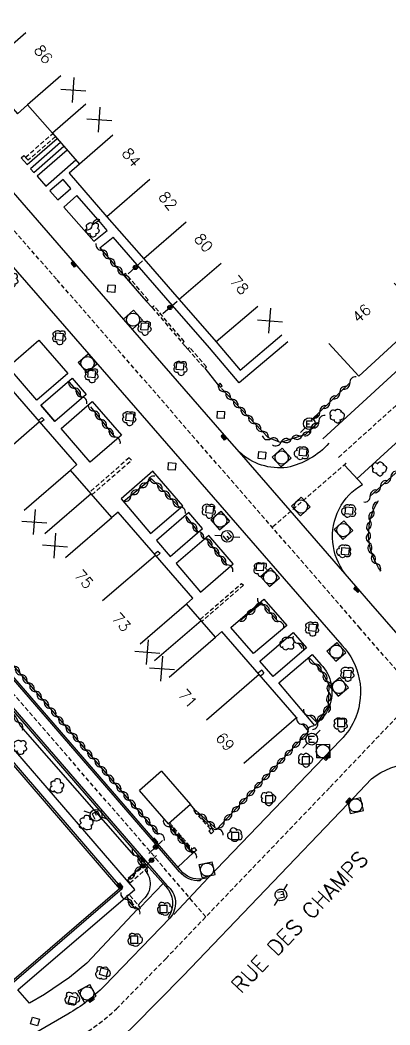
# Model space of a CAD drawing. Extents: x 154000 to 155000, y 119999 to 121001.
# Drawn here: x 154777 to 154818.8, y 120808.5 to 120922.2 of the extents above; entities that cross this region are included whole.
import ezdxf
from ezdxf.enums import TextEntityAlignment as Align

# ---------------------------------------------------------------- set-up
doc = ezdxf.new("R2010")
doc.units = 0
doc.header["$MEASUREMENT"] = 0
doc.linetypes.add('DASHED', pattern=[0.75, 0.5, -0.25])
doc.layers.get('0').update_dxf_attribs({"linetype": 'CONTINUOUS'})
for name, color, linetype in [('W0001', 6, 'DASHED'), ('W0008', 7, 'CONTINUOUS'), ('W0100', 7, 'CONTINUOUS'), ('W0112', 1, 'DASHED'), ('W0300', 7, 'CONTINUOUS'), ('W0310', 3, 'CONTINUOUS'), ('W0322', 7, 'CONTINUOUS'), ('W0334', 7, 'CONTINUOUS'), ('W0400', 7, 'CONTINUOUS'), ('W0420', 7, 'CONTINUOUS'), ('W0471', 7, 'CONTINUOUS'), ('W0989', 7, 'CONTINUOUS'), ('W0991', 7, 'CONTINUOUS'), ('W1102', 7, 'CONTINUOUS')]:
    doc.layers.add(name, color=color, linetype=linetype)
doc.styles.get("Standard").update_dxf_attribs({"font": 'romans.shx'})

# ---------------------------------------------------------------- blocks, each defined once
blk = doc.blocks.new('T471')
for p, q in [((-0.333334, 0.333334), (-0.333334, -0.333334)), ((-0.333334, 0.333334), (0.333334, 0.333334)), ((-0.333334, 0), (0, 0)), ((0.500001, 0.500001), (1.000002, 1.000002)), ((-0.500001, -0.500001), (-1.000002, -1.000002)), ((-0.333334, -0.333334), (0.333334, -0.333334))]:
    blk.add_line(p, q)
blk.add_ellipse((0, 0), major_axis=(0.471405, 0.471405), ratio=1, start_param=5.4977871438, end_param=11.780972451)
blk = doc.blocks.new('T300')
for p, q in [((-0.8, 0.51), (-0.86, 0.34)), ((-0.86, 0.34), (-0.86, 0.17)), ((-0.86, 0.17), (-0.74, 0.06)), ((-0.69, 0.63), (-0.8, 0.51)), ((-0.8, -0.06), (-0.74, 0.06)), ((-0.74, 0.06), (-0.69, 0.11)), ((-0.57, 0.69), (-0.69, 0.63)), ((-0.46, 0.69), (-0.57, 0.69)), ((-0.29, 0.63), (-0.46, 0.69)), ((-0.29, 0.63), (-0.17, 0.74)), ((-0.23, 0.57), (-0.29, 0.63)), ((-0.17, 0.74), (-0.06, 0.8)), ((-0.06, 0.8), (0.06, 0.8)), ((0.06, 0.8), (0.23, 0.74)), ((0.23, 0.74), (0.34, 0.63)), ((0.34, 0.63), (0.4, 0.51)), ((0.46, 0.46), (0.34, 0.46)), ((0.4, 0.51), (0.4, 0.46)), ((0.57, 0.4), (0.46, 0.46)), ((0.57, 0.4), (0.69, 0.29)), ((0.69, 0.29), (0.74, 0.17)), ((0.74, 0.06), (0.69, -0.17)), ((0.74, 0.17), (0.74, 0.06)), ((-0.8, -0.17), (-0.8, -0.06)), ((-0.8, -0.23), (-0.8, -0.17)), ((-0.74, -0.34), (-0.8, -0.23)), ((-0.69, -0.4), (-0.74, -0.34)), ((-0.51, -0.46), (-0.69, -0.4)), ((-0.4, -0.46), (-0.51, -0.46)), ((-0.4, -0.46), (-0.34, -0.46)), ((-0.34, -0.46), (-0.34, -0.4)), ((-0.34, -0.51), (-0.34, -0.46)), ((-0.29, -0.63), (-0.34, -0.51)), ((-0.17, -0.74), (-0.29, -0.63)), ((-0.06, -0.8), (-0.17, -0.74)), ((0.06, -0.8), (-0.06, -0.8)), ((0.17, -0.74), (0.06, -0.8)), ((0.23, -0.69), (0.17, -0.74)), ((0.29, -0.46), (0.23, -0.46)), ((0.29, -0.63), (0.23, -0.69)), ((0.46, -0.4), (0.29, -0.46)), ((0.34, -0.51), (0.29, -0.63)), ((0.34, -0.51), (0.34, -0.46)), ((0.57, -0.34), (0.46, -0.4)), ((0.63, -0.29), (0.57, -0.34)), ((0.69, -0.17), (0.63, -0.29))]:
    blk.add_line(p, q)
blk = doc.blocks.new('t310o')
at = {"color": 0, "linetype": 'Continuous'}
for centre, start, end in [((-0.5, 0.38), 216.8699, 323.1304), ((0.5, -0.37), 36.8699, 143.1303)]:
    blk.add_arc(centre, 0.625, start, end, dxfattribs=at)
blk = doc.blocks.new('t991o')
at = {"color": 0, "linetype": 'Continuous'}
for p, q in [((-1, 1), (1, -1)), ((-1, -1), (1, 1))]:
    blk.add_line(p, q, dxfattribs=at)
blk = doc.blocks.new('t322o')
at = {"color": 0, "linetype": 'Continuous'}
for radius in [0.25, 0.15]:
    blk.add_circle((0, 0), radius, dxfattribs=at)
blk = doc.blocks.new('T420')
for p, q in [((0.75, 0.75), (-0.75, 0.75)), ((-0.75, 0.75), (-0.75, -0.75)), ((0.75, 0.75), (0.75, -0.75)), ((0.75, -0.75), (-0.75, -0.75))]:
    blk.add_line(p, q)
blk.add_ellipse((0, 0), major_axis=(-0.53, 0.53), ratio=1, start_param=3.926991, end_param=10.210176)
blk = doc.blocks.new('T400')
for p, q in [((-0.15, 0.3), (0.15, 0.3)), ((-0.15, -0.25), (-0.15, 0.3)), ((-0.15, 0.15), (0.15, 0.15)), ((-0.15, 0), (0.15, 0)), ((0.15, 0.3), (0.15, -0.25)), ((-0.15, -0.15), (0.15, -0.15)), ((-0.15, -0.25), (-0.15, -0.3)), ((-0.15, -0.3), (0.15, -0.3)), ((0.15, -0.3), (0.15, -0.25))]:
    blk.add_line(p, q)

msp = doc.modelspace()

# ---------------------------------------------------------------- linework, layer by layer
at = {"layer": 'W0001', "flags": 128}
for points in [[(154812.99, 120872.73), (154859.71, 120914.95), (154877.54, 120931.89), (154896.23, 120948.92), (154899.5, 120952.42), (154901.37, 120955.69), (154903.47, 120960.82), (154906.97, 120972.72), (154910.49, 120985.94), (154914.6, 121000)], [(154813.86, 120872.08), (154805.5, 120864.82)]]:
    msp.add_lwpolyline(points, dxfattribs=at)
at = {"layer": 'W0001'}
for points in [[(154862.61, 120798.98), (154827.9, 120838.97), (154815.46, 120853.35, 0.000489), (154815.45, 120853.36), (154781.13, 120892.9), (154764.5, 120911.97), (154757.47, 120920.09, 0.093552), (154751.78, 120924.44, 0.292562), (154740.14, 120921.17), (154728.92, 120908.31), (154715.74, 120893.27), (154709.84, 120886.49), (154675.18, 120846.98), (154640.54, 120807.37), (154606.84, 120768.94), (154593.5, 120753.49, 0.109931)], [(154430.23, 120593.95), (154434.59, 120598.34, -0.021075), (154449.16, 120612.73, -0.046344), (154467.4, 120626.63, -0.088592), (154495.42, 120639.63, -0.060159), (154524.05, 120642.92, -0.020014), (154555.72, 120642.08, -0.000626), (154581.06, 120641.34, 0.227227), (154596.02, 120647.53, -0.000301), (154657.42, 120712.29, -0.005886), (154668.59, 120724.06, -0.001405), (154698.52, 120755.84, -0.085105), (154710.91, 120765.34, 0.003961), (154738.96, 120781.47, 0.001192), (154762.56, 120795.05), (154782.76, 120806.68, 0.06725), (154787.92, 120810.35), (154793.47, 120816.02), (154812.05, 120835.44), (154821.95, 120845.85)]]:
    msp.add_lwpolyline(points, format="xyb", dxfattribs=at)
at = {"layer": 'W0001', "flags": 128}
msp.add_lwpolyline([(154798, 120820.76), (154791.08, 120828.86), (154766.83, 120856.9), (154765.62, 120858.28), (154764.38, 120859.74), (154759.92, 120864.54), (154737, 120888.04, -0.270037), (154735.76, 120892.36, 0.271161), (154734.58, 120896.49, 0.270037), (154730.47, 120897.78, -0.270037), (154726.18, 120899.13), (154723.39, 120902, -0.120853)], format="xyb", dxfattribs=at)
at = {"layer": 'W0008'}
for points in [[(154811.91, 120874.33, -0.158468), (154807.18, 120871.6, -0.221038), (154801.81, 120873.31), (154799.84, 120875.55), (154782.96, 120895.02), (154767.08, 120913.25), (154767.08, 120913.25), (154757.55, 120924.27, -0.054398), (154753.82, 120929.09, -0.126661), (154750.19, 120940.97), (154747.44, 120970.76), (154745.86, 120987.47, -0.154808), (154746.42, 120992.43, -0.281231), (154753.31, 120997.2), (154761.79, 120998.16), (154771.63, 120999.23), (154780.54, 121000)], [(154762.39, 120910.13), (154779.02, 120891.06), (154813.37, 120851.49, -0.291381), (154814.93, 120843.35, -0.100087), (154813.23, 120840.75), (154798.27, 120825.17), (154797.44, 120825), (154797.38, 120824.82, -0.233317), (154795.02, 120825.86), (154791.88, 120829.54), (154767.62, 120857.58)], [(154811.73, 120764.43), (154817.02, 120768.41), (154853.18, 120795.9, -0.242103), (154859.74, 120796.81), (154860.14, 120797.1), (154864.89, 120800.71), (154854.34, 120812.84), (154834.09, 120836.13), (154816.65, 120856.22), (154814.94, 120858.15), (154813.73, 120859.57, -0.284805), (154813.05, 120866.88, -0.148873), (154815.68, 120869.66)], [(154667.67, 120689.64), (154657.36, 120697.7), (154657.65, 120698.05, -0.394538), (154658.1, 120708.98, 0.000727), (154694.03, 120747.08, -0.032407), (154704.86, 120758.09, -0.032607), (154710.88, 120762.11), (154722.35, 120768.74, -0.00071), (154755.35, 120787.72), (154768.35, 120795.19), (154784.09, 120804.25, 0.067356), (154789.85, 120808.38), (154795.45, 120814.1), (154814.05, 120833.53), (154816.72, 120836.35, -0.321256), (154826.06, 120836.88), (154850.95, 120808.2, -0.129619), (154851.75, 120805.5), (154852.25, 120805.55, -0.256682), (154849.61, 120798.84), (154817.47, 120774.48), (154809.52, 120768.4)]]:
    msp.add_lwpolyline(points, format="xyb", dxfattribs=at)
at = {"layer": 'W0008', "flags": 128}
for points in [[(154910.19, 121000), (154910.32, 120997.84, -0.030855), (154910.38, 120996.2, -0.030855), (154910.23, 120994.56, -0.021708), (154910.01, 120993.42, -0.021708), (154909.68, 120992.31), (154900.4, 120960.74, -0.041765), (154899.32, 120957.76, -0.041765), (154897.75, 120955, -0.03927), (154895.88, 120952.67, -0.03927), (154893.66, 120950.67), (154870.13, 120928.96), (154811.22, 120874.84)], [(154815.07, 120870.3), (154830.37, 120884.33), (154873.87, 120924.29), (154896.37, 120944.98, 0.051523), (154900.35, 120948.53, 0.051523), (154903.51, 120952.82, 0.035141), (154905.13, 120956.08, 0.035141), (154906.29, 120959.54), (154915.61, 120991.48), (154918.11, 121000)]]:
    msp.add_lwpolyline(points, format="xyb", dxfattribs=at)
at = {"layer": 'W0008'}
msp.add_lwpolyline([(154768.17, 120853.68), (154791.19, 120827.08), (154793.6, 120824.32, -0.425976), (154793.93, 120820.59), (154786.52, 120812.92, -0.065586), (154782.43, 120809.76), (154769.93, 120802.51, -0.479692), (154765.96, 120804.01), (154755.39, 120822.47), (154749.19, 120833.23), (154748.41, 120834.6, -0.304901), (154749.85, 120842.58), (154762.32, 120856.73, -0.374072), (154765.71, 120856.45, -0.022983)], format="xyb", close=True, dxfattribs=at)
at = {"layer": 'W0100'}
for points in [[(154764.98, 120925.04), (154768.23, 120921.33), (154772.6, 120916.33), (154776.72, 120911.61), (154777.87, 120912.62), (154780.69, 120909.39), (154783.73, 120905.9), (154782.57, 120904.88), (154786.84, 120899.96), (154791.01, 120895.18), (154795.01, 120890.58), (154799.17, 120885.79), (154801.89, 120882.59), (154806.6, 120886.59)], [(154802.3, 120838.14), (154808.26, 120843.31), (154799.82, 120853.04), (154799.09, 120852.41), (154795.82, 120856.17), (154796.55, 120856.8), (154792.31, 120861.68), (154788.1, 120866.55), (154787.38, 120865.92), (154782.72, 120871.29), (154783.44, 120871.91), (154779.22, 120876.78), (154775, 120881.65), (154774.28, 120881.02), (154769.4, 120886.65), (154770.12, 120887.27), (154765.91, 120892.14), (154761.69, 120897.02), (154755.73, 120891.86)], [(154792.98, 120837.23), (154796.27, 120833.46), (154793.79, 120831.29), (154790.5, 120835.06)], [(154792.98, 120837.23), (154790.5, 120835.06)]]:
    msp.add_lwpolyline(points, dxfattribs=at)
at = {"layer": 'W0100', "flags": 128}
msp.add_lwpolyline([(154819.29, 120892.43), (154822.68, 120888.75), (154815.29, 120881.93), (154811.9, 120885.61)], dxfattribs=at)
at = {"layer": 'W0112'}
for points in [[(154781.01, 120909.03), (154777.93, 120906.34), (154777.64, 120906.68), (154780.71, 120909.37)], [(154779.12, 120876.9), (154779.5, 120877.24), (154779.74, 120876.99), (154779.34, 120876.64)], [(154785.13, 120868.51), (154789.6, 120872.4), (154789.34, 120872.69), (154784.87, 120868.81)], [(154792.2, 120861.81), (154792.59, 120862.14), (154792.83, 120861.89), (154792.43, 120861.54)], [(154797.35, 120854.41), (154802.03, 120858.47), (154802.26, 120858.27), (154797.55, 120854.18)], [(154804.18, 120848.01), (154804.6, 120848.37), (154804.32, 120848.67), (154803.91, 120848.32)], [(154793.9, 120831.39), (154796.48, 120828.42), (154796.7, 120828.59), (154796.95, 120828.28), (154796.62, 120828.02), (154793.79, 120831.29)]]:
    msp.add_lwpolyline(points, dxfattribs=at)
for points in [[(154791.48, 120890.56), (154788.94, 120893.54), (154788.73, 120893.37), (154791.27, 120890.39)], [(154795.57, 120885.84), (154792.13, 120889.85), (154791.93, 120889.68), (154795.37, 120885.67)], [(154795.96, 120884.98), (154797.88, 120882.81), (154798.09, 120882.99), (154796.16, 120885.16)], [(154799.86, 120880.84), (154799.64, 120881.11), (154799.43, 120880.94), (154799.66, 120880.67)], [(154796.68, 120832.72), (154798.54, 120830.65), (154798.34, 120830.44), (154798.62, 120830.16), (154798.92, 120830.45), (154796.79, 120832.82)], [(154789.41, 120824.59), (154791.51, 120826.38), (154791.25, 120826.69), (154789.14, 120824.9)]]:
    msp.add_lwpolyline(points, close=True, dxfattribs=at)
at = {"layer": 'W0112', "flags": 128}
msp.add_lwpolyline([(154789.05, 120823.06), (154790.37, 120821.52), (154790.64, 120821.76), (154789.33, 120823.29)], close=True, dxfattribs=at)
at = {"layer": 'W0310'}
for points in [[(154785.21, 120899.06), (154786.04, 120899.59)], [(154788.73, 120893.37), (154786.12, 120896.34)], [(154783.96, 120879.58), (154783.39, 120880.34), (154782.59, 120881.23)], [(154810.76, 120876.77), (154809.27, 120875.31), (154806.43, 120874.43), (154805.08, 120874.93), (154799.79, 120880.51)], [(154787.71, 120875.04), (154785, 120878.44)], [(154795, 120867.12), (154791.88, 120870.31), (154788.74, 120867.76)], [(154797.15, 120864.31), (154795.86, 120866)], [(154800.42, 120860.57), (154798.08, 120863.5)], [(154792.67, 120830.16), (154769.12, 120857.44)], [(154806.16, 120854.17), (154804.33, 120856.25), (154801.94, 120854.3)], [(154768.11, 120853.36), (154776.55, 120843.35), (154777.06, 120842.32)], [(154808.44, 120851.7), (154808.88, 120851.1)], [(154809.74, 120843.54), (154810.59, 120842.71), (154811.85, 120844.55), (154811.95, 120847), (154811.1, 120848.56), (154809.73, 120849.98)], [(154808.91, 120842.54), (154809.61, 120841.72), (154799.24, 120830.66), (154796.89, 120832.8)], [(154793.86, 120830.98), (154796.45, 120827.97)], [(154790.22, 120827.64), (154790.89, 120826.52), (154789.25, 120825.09)], [(154789.07, 120822.76), (154790.07, 120821.62)]]:
    msp.add_lwpolyline(points, dxfattribs=at)
at = {"layer": 'W0310', "flags": 128}
for points in [[(154814.26, 120881.15), (154809.91, 120876.96)], [(154816.58, 120868.36), (154823.44, 120874.61)]]:
    msp.add_lwpolyline(points, dxfattribs=at)
msp.add_lwpolyline([(154817.8, 120859.85, -0.284805), (154817.12, 120867.17, -0.030824), (154817.52, 120867.86)], format="xyb", dxfattribs=at)
at = {"layer": 'W0322'}
for points in [[(154790.85, 120894.95), (154789.25, 120893.49)], [(154793.13, 120889.01), (154794.78, 120890.4)], [(154793.1, 120829.38), (154791.58, 120827.93)], [(154792.43, 120827.7), (154791.31, 120826.62)]]:
    msp.add_lwpolyline(points, dxfattribs=at)
at = {"layer": 'W0334'}
for points in [[(154777.14, 120906.61), (154777.81, 120905.85), (154781.2, 120908.81)], [(154779.96, 120908.71), (154779.94, 120908.73)], [(154781.6, 120908.35), (154778.2, 120905.39), (154778.58, 120904.97), (154781.97, 120907.93)], [(154777.14, 120906.61), (154777.43, 120906.87), (154777.81, 120906.48)], [(154782.34, 120907.5), (154778.95, 120904.54), (154779.92, 120903.43), (154783.31, 120906.38)], [(154786.02, 120896.42), (154787.54, 120897.64)], [(154807.25, 120885.82), (154801.77, 120881.18), (154798.41, 120885.13), (154794.25, 120889.93), (154790.25, 120894.53), (154787.54, 120897.64)], [(154786.02, 120896.42), (154791.27, 120890.39), (154791.93, 120889.68)], [(154795.96, 120884.98), (154795.37, 120885.67)], [(154813.73, 120859.57), (154801.81, 120873.31)], [(154815.68, 120869.66), (154813.67, 120871.87), (154813.87, 120872.07)], [(154807.85, 120852.92), (154809.36, 120851.19), (154805.62, 120847.94), (154804.12, 120849.69), (154807.86, 120852.93)], [(154790.29, 120821.62), (154784.56, 120815.5), (154782.61, 120813.89), (154779.78, 120811.96), (154778.08, 120811), (154776.76, 120812.51), (154789.99, 120823.86), (154767.54, 120849.86), (154751.58, 120835.75), (154751.81, 120835.38), (154753.23, 120833.77)], [(154777.06, 120842.32), (154789.89, 120827.69)], [(154796.79, 120832.82), (154796.27, 120833.46)], [(154794.84, 120826.37), (154796.62, 120828.02)], [(154798.27, 120825.17), (154794.39, 120821.04)], [(154790.59, 120821.82), (154793.18, 120824.52)]]:
    msp.add_lwpolyline(points, dxfattribs=at)
for points in [[(154782.75, 120903.14), (154781.88, 120904.15), (154780.4, 120902.87), (154781.28, 120901.86)], [(154786.87, 120898.41), (154786.09, 120899.31), (154783.45, 120902.34), (154781.97, 120901.05), (154785.35, 120897.19)], [(154779.15, 120885.98), (154782.42, 120882.22), (154778.92, 120879.19), (154775.69, 120882.98)], [(154782.89, 120881.68), (154784.48, 120879.85), (154780.96, 120876.8), (154779.38, 120878.65)], [(154785.18, 120879.04), (154788.47, 120875.25), (154784.94, 120872.2), (154781.66, 120875.99)], [(154804.57, 120856.71), (154807.15, 120853.73), (154803.4, 120850.54), (154800.83, 120853.48)], [(154767.54, 120848.35), (154788.57, 120823.92), (154773.87, 120811.28), (154752.82, 120835.74), (154766.42, 120847.53)], [(154767.51, 120848.04), (154788.25, 120823.94), (154773.9, 120811.6), (154753.14, 120835.72), (154766.56, 120847.36)]]:
    msp.add_lwpolyline(points, close=True, dxfattribs=at)
at = {"layer": 'W0334', "flags": 128}
msp.add_lwpolyline([(154797.56, 120825.03, -0.251842), (154795.17, 120825.99), (154792.02, 120829.66), (154767.76, 120857.71), (154766.57, 120859.09), (154765.31, 120860.57), (154760.82, 120865.39), (154748.18, 120878.35, -0.072239), (154748.22, 120878.77, 0.00021), (154748.55, 120880.21, 0.215521), (154747.8, 120883.2), (154742.12, 120889.98), (154732.12, 120901.72)], format="xyb", dxfattribs=at)
for points in [[(154787.71, 120891.4), (154786.91, 120891.46), (154786.97, 120892.26), (154787.76, 120892.2)], [(154791.46, 120887.12), (154790.66, 120887.17), (154790.72, 120887.97), (154791.52, 120887.91)], [(154781.82, 120885.96), (154781.02, 120886.02), (154781.08, 120886.82), (154781.88, 120886.76)], [(154785.48, 120881.74), (154784.68, 120881.79), (154784.74, 120882.59), (154785.54, 120882.53)], [(154795.46, 120882.6), (154794.66, 120882.66), (154794.72, 120883.45), (154795.51, 120883.4)], [(154800.07, 120877.12), (154799.27, 120877.18), (154799.33, 120877.97), (154800.13, 120877.92)], [(154789.78, 120876.84), (154788.98, 120876.9), (154789.04, 120877.69), (154789.84, 120877.64)], [(154809.35, 120872.87), (154808.55, 120872.93), (154808.61, 120873.73), (154809.41, 120873.67)], [(154804.71, 120872.53), (154803.91, 120872.59), (154803.97, 120873.39), (154804.77, 120873.33)], [(154788.43, 120868.03), (154791.77, 120864.11), (154795.4, 120867.27), (154792.02, 120871.16)], [(154794.54, 120871.28), (154793.75, 120871.34), (154793.8, 120872.14), (154794.6, 120872.08)], [(154798.8, 120866.4), (154798, 120866.45), (154798.06, 120867.25), (154798.86, 120867.19)], [(154814.55, 120866.28), (154813.75, 120866.34), (154813.81, 120867.14), (154814.6, 120867.08)], [(154792.44, 120863.33), (154793.99, 120861.51), (154797.64, 120864.68), (154796.07, 120866.49)], [(154801.1, 120860.7), (154798.33, 120863.89), (154794.67, 120860.71), (154797.41, 120857.49)], [(154814.12, 120861.68), (154813.32, 120861.74), (154813.38, 120862.53), (154814.18, 120862.48)], [(154804.49, 120859.88), (154803.7, 120859.94), (154803.75, 120860.74), (154804.55, 120860.68)], [(154810.43, 120853.05), (154809.63, 120853.1), (154809.69, 120853.9), (154810.49, 120853.84)], [(154814.35, 120847.81), (154813.56, 120847.87), (154813.61, 120848.67), (154814.41, 120848.61)], [(154812.88, 120843.1), (154812.88, 120842.3), (154813.71, 120842.3), (154813.71, 120843.1)], [(154808.9, 120838.87), (154808.9, 120838.08), (154809.72, 120838.08), (154809.72, 120838.87)], [(154804.75, 120834.44), (154804.75, 120833.65), (154805.57, 120833.65), (154805.57, 120834.44)], [(154800.9, 120830.28), (154800.9, 120829.49), (154801.73, 120829.49), (154801.73, 120830.28)], [(154792.79, 120822.04), (154792.79, 120821.25), (154793.62, 120821.25), (154793.62, 120822.04)], [(154789.5, 120818.58), (154789.5, 120817.78), (154790.32, 120817.78), (154790.32, 120818.58)], [(154786.76, 120814.01), (154785.99, 120814.22), (154786.2, 120815), (154786.97, 120814.79)], [(154783.23, 120810.83), (154782.46, 120811.04), (154782.67, 120811.81), (154783.44, 120811.6)], [(154778.99, 120808.43), (154778.22, 120808.64), (154778.43, 120809.41), (154779.2, 120809.2)]]:
    msp.add_lwpolyline(points, close=True, dxfattribs=at)
for points in [[(154797.88, 120882.81), (154799.41, 120880.92)], [(154779.38, 120878.65), (154780.96, 120876.8)]]:
    msp.add_lwpolyline(points, dxfattribs=at)
at = {"layer": 'W0334'}
for points in [[(154768.16, 120853.69), (154767.99, 120853.55), (154791.04, 120826.95), (154793.47, 120824.18, -0.35491), (154793.79, 120820.73), (154793.79, 120820.72), (154793.76, 120820.69), (154793.93, 120820.59)], [(154791.12, 120826.04, -0.414307), (154790.96, 120822.76), (154790.36, 120822.09)]]:
    msp.add_lwpolyline(points, format="xyb", dxfattribs=at)
msp.add_lwpolyline([(154810.98, 120849.32, -0.294842), (154811.93, 120844.54, -0.101038), (154810.92, 120843), (154810.33, 120842.4), (154806.25, 120847.21), (154810.03, 120850.42)], format="xyb", close=True, dxfattribs=at)
at = {"layer": 'W1102'}
for p, q in [((154782.14, 120861.39), (154787.38, 120865.92)), ((154792.22, 120849.76), (154797.46, 120854.29))]:
    msp.add_line(p, q, dxfattribs=at)
for points in [[(154777.68, 120920.76), (154772.6, 120916.33)], [(154781.64, 120915.9), (154777.87, 120912.62)], [(154784.46, 120912.68), (154780.69, 120909.39)], [(154787.5, 120909.19), (154783.73, 120905.9)], [(154791.67, 120904.18), (154786.84, 120899.96)], [(154795.78, 120899.33), (154791.01, 120895.18)], [(154799.73, 120894.68), (154795.01, 120890.58)], [(154803.88, 120889.79), (154799.17, 120885.79)], [(154773.27, 120871.62), (154779.22, 120876.78)], [(154777.49, 120866.76), (154782.72, 120871.29)], [(154786.35, 120856.53), (154792.31, 120861.68)], [(154790.59, 120851.64), (154795.82, 120856.17)], [(154793.86, 120847.88), (154799.09, 120852.41)]]:
    msp.add_lwpolyline(points, dxfattribs=at)
at = {"layer": 'W1102', "flags": 128}
for points in [[(154785.05, 120868.6), (154779.82, 120864.07)], [(154804.04, 120848.17), (154798.08, 120843.01)]]:
    msp.add_lwpolyline(points, dxfattribs=at)

# ---------------------------------------------------------------- block references
at = {"layer": 'W0300'}
for p, rotation in [((154785.19, 120898.63), 131.082991040804), ((154776.03, 120892.92), 131.041145198689), ((154791.06, 120887.5), 131.346389730424), ((154781.43, 120886.43), 131.041145198689), ((154795.12, 120882.95), 131.346389730424), ((154785.08, 120882.13), 131.041145198689), ((154789.33, 120877.27), 131.041145198689), ((154808.91, 120873.23), 42.4103111630854), ((154798.32, 120866.8), 131.041145198689), ((154814.26, 120866.7), 42.4103111630854), ((154813.69, 120862.14), 42.4103111630854), ((154804.16, 120860.18), 131.041145198689), ((154809.98, 120853.47), 131.041145198689), ((154807.29, 120851.69), 40.80425507546199), ((154813.97, 120848.35), 131.041145198689), ((154813.21, 120842.62), 131.041145198689), ((154777, 120840.08), 130.81318580617), ((154809.32, 120838.47), 0.960890179538616), ((154781.18, 120835.44), 295.9743939635679), ((154805.12, 120834.11), 0.960890179538616), ((154784.49, 120831.28), 295.9743939635679), ((154801.21, 120830.06), 192.615031087274), ((154793.26, 120821.68), 208.598717043182), ((154789.92, 120818.17), 208.598717043182), ((154786.28, 120814.42), 208.598717043182), ((154782.82, 120811.51), 208.598717043182)]:
    msp.add_blockref('T300', p, dxfattribs=dict(at, rotation=rotation))
for p in [(154812.88, 120877.4), (154817.66, 120871.41)]:
    msp.add_blockref('T300', p, dxfattribs=at)
at = {"layer": 'W0310'}
for p, rotation in [((154785.21, 120899.06), 32.8246041107463), ((154786.26, 120896.18), 131.374659224866), ((154787.08, 120895.24), 131.374659224866), ((154787.91, 120894.31), 131.374659224866), ((154788.73, 120893.37), 131.374659224866), ((154783.19, 120880.56), 131.605277168193), ((154814.26, 120881.15), 223.9367653146963), ((154783.96, 120879.58), 126.72908361506), ((154800.09, 120880.19), 133.442508372576), ((154813.13, 120880.06), 223.9367653146963), ((154800.95, 120879.28), 133.442508372576), ((154801.81, 120878.38), 133.442508372576), ((154812, 120878.98), 223.9367653146963), ((154785.37, 120877.97), 128.548550459619), ((154802.67, 120877.47), 133.442508372576), ((154810.88, 120877.89), 223.9367653146963), ((154786.15, 120877), 128.548550459619), ((154786.93, 120876.02), 128.548550459619), ((154803.53, 120876.56), 133.442508372576), ((154810.76, 120876.77), 224.430085139308), ((154787.71, 120875.04), 128.548550459619), ((154804.39, 120875.65), 133.442508372576), ((154808.88, 120875.19), 197.079092448004), ((154809.87, 120875.89), 224.430085139308), ((154805.31, 120874.84), 159.756418069099), ((154806.49, 120874.45), 197.079092448004), ((154807.68, 120874.82), 197.079092448004), ((154818.89, 120870.47), 42.3269817907733), ((154791.47, 120869.97), 219.036850571115), ((154792.38, 120869.8), 134.357376019676), ((154817.73, 120869.42), 42.3269817907733), ((154789.53, 120868.4), 219.036850571115), ((154790.5, 120869.18), 219.036850571115), ((154793.26, 120868.9), 134.357376019676), ((154794.13, 120868.01), 134.357376019676), ((154816.58, 120868.36), 42.3269817907733), ((154795, 120867.12), 134.357376019676), ((154816.93, 120866.76), 67.15334918328665), ((154816.55, 120865.57), 77.42779695707414), ((154796.39, 120865.3), 127.313821280218), ((154797.15, 120864.31), 127.313821280218), ((154798.08, 120863.5), 128.567019909285), ((154816.39, 120864.34), 87.70224473086162), ((154798.86, 120862.52), 128.567019909285), ((154816.45, 120863.09), 97.97669250464904), ((154799.64, 120861.55), 128.567019909285), ((154816.74, 120861.87), 108.2511402784366), ((154800.42, 120860.57), 128.567019909285), ((154817.23, 120860.73), 118.5255880522239), ((154803.57, 120855.63), 219.215112279368), ((154804.51, 120856.05), 131.159277777483), ((154802.61, 120854.84), 219.215112279368), ((154805.33, 120855.11), 131.159277777483), ((154806.16, 120854.17), 131.159277777483), ((154808.44, 120851.7), 306.528855366588), ((154776.33, 120849.09), 130.813185806171), ((154810.34, 120849.35), 133.926460892257), ((154777.15, 120848.14), 130.813185806171), ((154811.17, 120848.43), 118.65662559703), ((154777.97, 120847.19), 130.813185806171), ((154811.77, 120847.33), 118.65662559703), ((154778.78, 120846.25), 130.813185806171), ((154779.6, 120845.3), 130.813185806171), ((154811.92, 120846.13), 87.6766412514222), ((154780.42, 120844.36), 130.813185806171), ((154811.87, 120844.88), 87.6766412514222), ((154781.23, 120843.41), 130.813185806171), ((154809.74, 120843.54), 315.583690160805), ((154811.33, 120843.79), 55.32321670079222), ((154776.84, 120842.76), 295.9743939635679), ((154782.05, 120842.46), 130.813185806171), ((154808.91, 120842.54), 310.562037522648), ((154810.62, 120842.77), 55.32321670079222), ((154782.87, 120841.52), 130.813185806171), ((154809.49, 120841.59), 226.817302507888), ((154783.68, 120840.57), 130.813185806171), ((154784.5, 120839.62), 130.813185806171), ((154807.78, 120839.77), 226.817302507888), ((154808.64, 120840.68), 226.817302507888), ((154785.32, 120838.68), 130.813185806171), ((154806.93, 120838.86), 226.817302507888), ((154786.14, 120837.73), 130.813185806171), ((154806.07, 120837.95), 226.817302507888), ((154786.95, 120836.79), 130.813185806171), ((154805.22, 120837.04), 226.817302507888), ((154787.77, 120835.84), 130.813185806171), ((154803.51, 120835.21), 226.817302507888), ((154804.36, 120836.12), 226.817302507888), ((154788.59, 120834.89), 130.813185806171), ((154789.4, 120833.95), 130.813185806171), ((154802.65, 120834.3), 226.817302507888), ((154790.22, 120833), 130.813185806171), ((154801.8, 120833.39), 226.817302507888), ((154791.04, 120832.06), 130.813185806171), ((154797.38, 120832.35), 137.663563885029), ((154800.94, 120832.48), 226.817302507888), ((154791.85, 120831.11), 130.813185806171), ((154793.86, 120830.98), 310.743892810659), ((154798.3, 120831.51), 137.663563885029), ((154799.23, 120830.67), 137.663563885029), ((154800.08, 120831.57), 226.817302507888), ((154792.67, 120830.16), 130.813185806171), ((154794.68, 120830.03), 310.743892810659), ((154795.49, 120829.09), 310.743892810659), ((154790.22, 120827.64), 300.676509002148), ((154796.31, 120828.14), 310.743892810659), ((154790.86, 120826.57), 300.676509002148), ((154789.98, 120825.73), 221.360267124354), ((154789.07, 120822.76), 311.336550802076), ((154789.9, 120821.82), 311.336550802076)]:
    msp.add_blockref('t310o', p, dxfattribs=dict(at, rotation=rotation))
at = {"layer": 'W0322'}
for p, rotation in [((154790.05, 120894.22), 222.262121579355), ((154793.95, 120889.7), 40.227311131291), ((154792.34, 120828.66), 223.72946167624), ((154790.89, 120826.52), 37.1590145159761), ((154791.87, 120827.16), 223.72946167624)]:
    msp.add_blockref('t322o', p, dxfattribs=dict(at, rotation=rotation))
at = {"layer": 'W0400'}
for p, rotation in [((154783.1, 120894.56), 220.9346013359861), ((154800.04, 120875), 221.346389730424), ((154815.04, 120857.76), 48.71546949006199), ((154811.65, 120838.78), 316.5297681367141), ((154814.14, 120833.89), 316.424974272443), ((154792.27, 120829.32), 220.528952338777), ((154790.87, 120827.27), 40.86411058934105), ((154788.32, 120824.26), 40.70981757718102), ((154785.05, 120811.37), 304.232065390361)]:
    msp.add_blockref('T400', p, dxfattribs=dict(at, rotation=rotation))
at = {"layer": 'W0420'}
for p, rotation in [((154789.78, 120888.31), 131.346389730424), ((154784.63, 120883.38), 131.041145198689), ((154806.57, 120872.71), 42.4103111630854), ((154808.74, 120867.18), 42.4103111630854), ((154799.61, 120865.6), 131.041145198689), ((154813.54, 120864.51), 42.4103111630854), ((154805.25, 120859.17), 131.041145198689), ((154812.74, 120850.75), 131.041145198689), ((154813.04, 120846.77), 131.041145198689), ((154811.23, 120839.49), 0.960890179538616), ((154814.92, 120833.36), 192.615031087274), ((154798.15, 120826.1), 192.615031087274), ((154784.61, 120812.09), 208.598717043182)]:
    msp.add_blockref('T420', p, dxfattribs=dict(at, rotation=rotation))
at = {"layer": 'W0471'}
msp.add_blockref('T471', (154809.7, 120876.54), dxfattribs=at)
for p, rotation in [((154800.43, 120863.81), 131.041145198689), ((154809.95, 120840.86), 0.960890179538616), ((154785.61, 120832.25), 295.9743939635679), ((154806.48, 120823.24), 192.615031087274)]:
    msp.add_blockref('T471', p, dxfattribs=dict(at, rotation=rotation))
at = {"layer": 'W0991'}
for p, rotation in [((154783.05, 120914.29), 41.11541277650167), ((154785.98, 120910.93), 41.08299104040181), ((154805.24, 120888.19), 40.31848687170706), ((154778.65, 120865.41), 40.92425231905484), ((154780.98, 120862.73), 40.9242523191725), ((154791.41, 120850.7), 40.9242523200258), ((154793.04, 120848.82), 40.9242523185769)]:
    msp.add_blockref('t991o', p, dxfattribs=dict(at, rotation=rotation))

# ---------------------------------------------------------------- texts
at = {"layer": 'W0989'}
msp.add_text('RUE DES CHAMPS', height=1.75, rotation=46.267, dxfattribs=at).set_placement((154808.59, 120820.18), align=Align.MIDDLE)
at = {"layer": 'W0991'}
for s, rotation, p in [('86', 309.1841, (154779.66, 120918.33)), ('84', 309.7756, (154789.59, 120906.68)), ('82', 310.3185, (154793.73, 120901.76)), ('80', 310.3185, (154797.76, 120897.01)), ('78', 310.3185, (154801.81, 120892.23)), ('46', 42.4128, (154815.59, 120889.02)), ('75', 310.9142, (154784.25, 120858.96)), ('73', 310.9342, (154788.47, 120854.09)), ('71', 310.9243, (154795.97, 120845.44)), ('69', 310.9243, (154800.19, 120840.57))]:
    msp.add_text(s, height=1.25, rotation=rotation, dxfattribs=at).set_placement(p, align=Align.MIDDLE)

doc.saveas('drawing.dxf')
